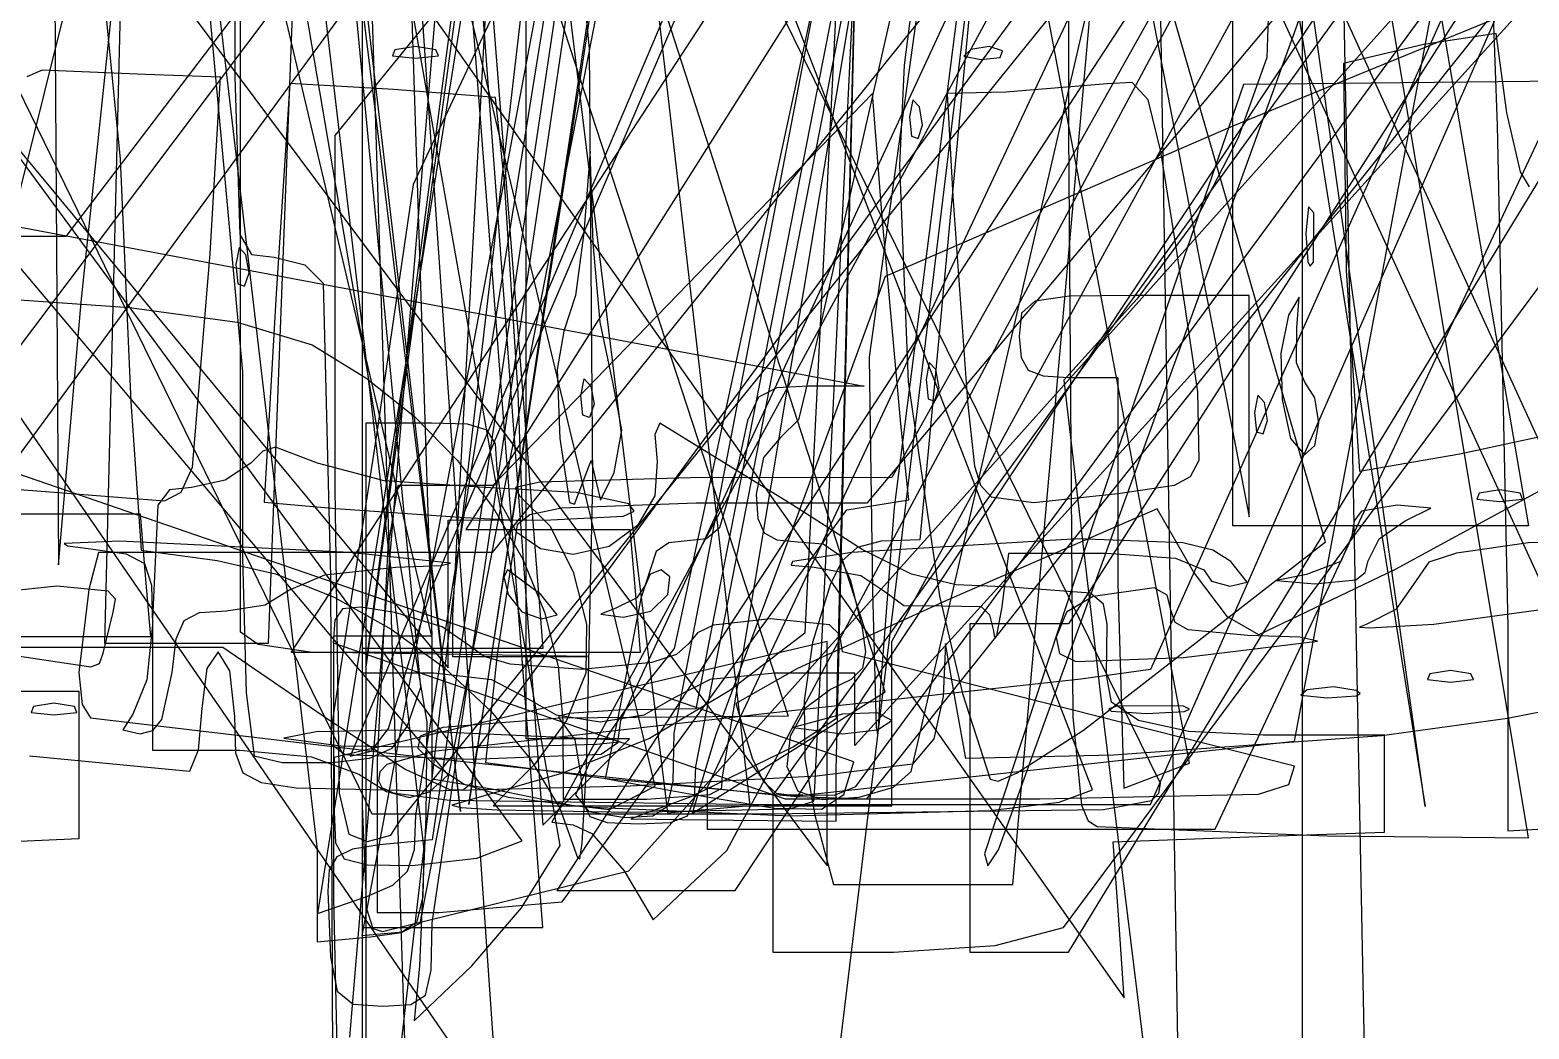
# Model space of a CAD drawing. Extents: x -109 to 333, y -74 to 385.
# Drawn here: x 125.63 to 159.97, y -3.38 to 19.52 of the extents above; entities that cross this region are included whole.
import ezdxf

# ---------------------------------------------------------------- set-up
doc = ezdxf.new("R2010")
doc.units = 0

msp = doc.modelspace()

# ---------------------------------------------------------------- linework, layer by layer
at = {"layer": 'Image'}
for p, q in [((138.448296, 19.091992), (106.07472, 344.59948)), ((95.32442, 344.22715), (127.698, 16.562)), ((133.325, 4.91508), (176.228, 330.389)), ((177.73287, 330.207709), (133.325, 4.91508)), ((101.53823, 328.130923), (130.5, 11.6848)), ((135.493, 1.60851), (97.511583, 327.47171)), ((176.120297, 327.378339), (146.013, 7.8379)), ((135.682, 1.77166), (185.634913, 327.00134)), ((96.233295, 323.61468), (135.493, 1.60851)), ((184.317895, 323.61467), (135.682, 1.77166)), ((141.48718, 2.359688), (194.92574, 322.203572)), ((148.146, -0.064316), (176.603799, 321.114249)), ((134.585641, 4.456282), (104.301299, 320.902383)), ((94.94758, 318.771205), (132.211, 0.73685)), ((134.47178, 1.526257), (185.258659, 317.255151)), ((134.65692, 0.736858), (97.3935, 316.65389)), ((183.000879, 316.861611), (132.214, -0.729183)), ((181.87199, 316.865885), (134.842, 0.96133)), ((134.842, -0.943995), (181.87199, 316.865885)), ((114.515233, 310.957926), (137.375, 1.29274)), ((137.375, -20.0535), (114.515233, 310.957926)), ((123.03142, 6.32138), (198.241453, 308.470171)), ((170.207369, 306.305882), (133.236, -11.3987)), ((143.772, -7.16537), (180.744922, 296.992555)), ((114.51548, 296.333823), (137.375, 5.34648)), ((137.375, -1.05055), (114.51548, 296.333823)), ((131.097, 5.46407), (141.984444, 293.59506)), ((134.458543, 291.629841), (127.334, 5.46407)), ((86.29281, 288.243248), (134.724, 3.65315)), ((140.880999, 2.641827), (196.54739, 288.054941)), ((196.54739, 288.054941), (140.881, 3.95889)), ((183.001074, 287.490399), (144.853, 12.0257)), ((137.772062, 0.83093), (87.45938, 285.421028)), ((145.432261, 8.57419), (180.56996, 284.038883)), ((100.96859, 281.103915), (153.556, 8.3619)), ((152.192385, 2.717456), (99.6056, 280.534422)), ((106.21741, 279.964926), (140.233, 1.57846)), ((142.12414, 1.748905), (109.9997, 280.135371)), ((257.762796, 278.460233), (134.404, 15.9768)), ((126.180398, 273.755549), (134.837, 5.6287)), ((134.83135, 6.73131), (248.62181, 272.909878)), ((245.903901, 269.052852), (132.962, 2.87428)), ((134.295048, -6.036473), (125.63867, 267.922959)), ((139.16277, 3.696502), (260.89478, 266.179938)), ((148.731078, 3.266602), (243.31995, 264.773766)), ((145.215427, 4.34841), (61.91562, 262.429836)), ((262.39978, 260.418127), (141.138, 2.15802)), ((152.779, 1.20722), (273.72797, 259.363193)), ((76.885236, 251.097333), (134.835, 5.59235)), ((119.406196, 244.781241), (159.953, 8.15784)), ((159.952287, 1.008209), (119.406196, 244.781241)), ((139.94954, 2.192262), (81.999776, 244.462185)), ((132.954073, -3.56368), (152.521083, 230.481489)), ((154.780332, -69.578204), (154.78, 225.752)), ((134.56508, -0.948098), (178.49421, 225.30792)), ((175.83243, 225.025704), (133.23, -1.23032)), ((146.12422, 204.706139), (135.305, 6.09908)), ((130.45553, 5.722784), (130.45588, 203.38909)), ((148.56998, 196.614875), (153.087, -73.7698)), ((141.785, -0.203891), (253.36806, 168.01715)), ((136.90526, 0.936964), (14.58625, 167.27601)), ((52.802336, 166.900173), (133.464, 1.55284)), ((19.92263, 166.6996), (143.889, 0.360555)), ((223.64076, 166.742835), (151.298, 4.86749)), ((151.298, 1.77167), (223.64076, 166.742835)), ((151.5261, 2.253623), (70.86456, 166.272002)), ((154.590351, 3.219589), (185.25856, 166.51578)), ((245.194378, 164.818644), (137.698, -0.203891)), ((250.169662, 161.431963), (132.61, 17.1057)), ((158.46381, 161.432035), (153.959, 18.8931)), ((235.283742, 158.045282), (126.451, 14.7846)), ((229.849728, 157.104573), (135.61, 8.07462)), ((254.872529, 156.968041), (142.643, 1.98563)), ((131.614, 5.2524), (229.732945, 155.693463)), ((92.877041, 154.000525), (165.361, -4.34315)), ((167.054, -4.90759), (94.570373, 153.717885)), ((226.274033, 153.529738), (145.371, 9.26744)), ((145.371, 5.50449), (226.274033, 153.529738)), ((243.959933, 153.529738), (149.416, 5.91092)), ((149.416, -1.615), (243.959933, 153.529738)), ((229.849728, 152.589023), (124.393, 8.4321)), ((120.396, 5.60988), (229.732945, 151.177913)), ((149.30622, -1.049385), (261.535133, 150.332398)), ((43.9542, 149.014231), (150.694, -2.65879)), ((96.062187, 147.509021), (142.999, 3.79803)), ((155.30722, 7.78631), (115.23295, 146.623186)), ((135.87021, 3.044134), (240.950445, 146.304883)), ((136.48616, -5.476123), (32.25953, 146.196904)), ((149.9676, 2.104701), (94.571335, 145.815698)), ((134.115174, 1.414184), (250.734105, 145.740418)), ((19.31211, 144.874976), (135.211, 4.89894)), ((135.21163, 2.453016), (17.05434, 142.429051)), ((243.644255, 141.48836), (136.219, 7.54557)), ((156.194253, -3.85524), (153.4274, 138.683743)), ((144.799841, 1.901125), (253.3677, 138.101129)), ((253.3677, 138.101129), (144.8, 8.67446)), ((266.16178, 137.413309), (144.525, 3.12108)), ((139.350791, 0.24752), (260.98769, 136.200699)), ((144.543467, 2.183352), (242.9514, 136.12614)), ((157.587, 1.72652), (140.38617, 123.455634)), ((138.36981, 121.920871), (157.587, 1.72652)), ((141.593497, 0.713372), (188.77107, 89.043428)), ((184.7364, 88.430268), (137.584, 1.36858)), ((147.253242, 83.942935), (143.38, 5.69549)), ((143.60841, 2.156427), (147.48165, 81.875795)), ((154.025876, 58.117811), (143.396, 11.251)), ((145.369926, 54.983184), (144.095, 3.73145)), ((144.095, 2.55924), (145.369926, 54.983184)), ((145.817367, 2.524264), (156.44725, 48.54294)), ((149.416033, 32.929566), (149.416, 17.1846)), ((133.236, 24.3494), (133.236, 2.14796)), ((136.999, 13.8131), (136.999, 24.3494)), ((158.989, 24.1613), (159.236528, 17.32765)), ((130.32, 22.5888), (130.32, 18.4496)), ((153.179, 8.15784), (153.179, 22.3915)), ((126.193, 21.7512), (126.239397, 14.5075)), ((143.86598, 21.501169), (140.385, 5.34167)), ((140.385, 3.408447), (143.86598, 21.501169)), ((145.91866, 20.7661), (145.656378, 18.713182)), ((160.082451, 20.139082), (153.17801, 17.31363)), ((126.804852, 13.28454), (127.484795, 19.73802)), ((159.214186, 19.436984), (157.557016, 19.185496)), ((159.45506, 17.621194), (159.214186, 19.436984)), ((133.988131, 19.064717), (133.932274, 18.930672)), ((133.932274, 18.930672), (134.458499, 18.874923)), ((134.4585, 19.143012), (133.988131, 19.064717)), ((134.458499, 18.874923), (134.984727, 18.930672)), ((134.92887, 19.064717), (134.4585, 19.143012)), ((134.984727, 18.930672), (134.92887, 19.064717)), ((134.92887, 19.064717), (134.92887, 19.064717)), ((138.522972, 9.170902), (138.448296, 19.091992)), ((147.182035, 19.072393), (147.018753, 18.920459)), ((147.018753, 18.920459), (147.409382, 18.845063)), ((147.597628, 19.145221), (147.182035, 19.072393)), ((147.409382, 18.845063), (147.851971, 18.89085)), ((147.90327, 19.042703), (147.597628, 19.145221)), ((147.851971, 18.89085), (147.90327, 19.042703)), ((147.90327, 19.042703), (147.90327, 19.042703)), ((153.959, 18.8931), (153.304544, 17.05044)), ((157.557016, 19.185496), (155.715116, 18.749265)), ((125.909021, 18.596211), (125.555621, 18.449162)), ((128.274531, 18.502147), (125.909021, 18.596211)), ((145.656378, 18.713182), (145.545415, 16.421302)), ((155.715116, 18.749265), (155.777599, 14.01903)), ((129.993031, 18.439437), (128.274531, 18.502147)), ((129.75842, 14.394237), (129.993031, 18.439437)), ((130.32, 18.4496), (130.434539, 14.836849)), ((131.586161, 18.292534), (131.2674, 13.476694)), ((133.966231, 18.154781), (131.586161, 18.292534)), ((150.303648, 18.287991), (147.980878, 18.094076)), ((150.879463, 18.316122), (150.303648, 18.287991)), ((153.428548, 18.270122), (150.459828, 9.637032)), ((151.239527, 17.917322), (150.879463, 18.316122)), ((162.757988, 18.37092), (153.428548, 18.270122)), ((136.296461, 17.97557), (133.966231, 18.154781)), ((144.930297, 18.062894), (136.234, 9.07809)), ((136.498845, 16.04368), (136.296461, 17.97557)), ((145.159258, 15.146614), (144.930297, 18.062894)), ((145.852385, 17.920459), (145.776989, 17.529826)), ((146.00433, 17.757184), (145.852385, 17.920459)), ((147.980878, 18.094076), (146.639828, 18.063145)), ((146.639828, 18.063145), (146.767183, 15.711275)), ((151.532006, 16.731864), (151.239527, 17.917322)), ((145.776989, 17.529826), (145.82279, 17.087248)), ((146.077128, 17.34159), (146.004316, 17.757184)), ((146.004316, 17.757184), (146.00433, 17.757184)), ((159.768292, 16.268143), (159.45506, 17.621194)), ((153.17801, 17.31363), (145.21663, 13.87217)), ((145.974626, 17.035937), (146.077128, 17.34159)), ((149.416, 17.1846), (149.515036, 3.7817)), ((159.236528, 17.32765), (159.484059, 5.83095)), ((132.61, 17.1057), (132.61, 9.01536)), ((145.82279, 17.087248), (145.974626, 17.035937)), ((153.304544, 17.05044), (152.351888, 15.203568)), ((127.698, 16.562), (127.939557, 11.00126)), ((138.46183, 16.745855), (138.317442, 14.873935)), ((138.529653, 14.638305), (138.46183, 16.745855)), ((151.905068, 14.400021), (151.532006, 16.731864)), ((145.545415, 16.421302), (145.7464, 11.456174)), ((159.978503, 15.922188), (159.768292, 16.268143)), ((120.911632, 15.852453), (144.735, 11.3552)), ((134.404, 15.9768), (133.5647, 10.23829)), ((136.81, 11.1955), (136.498845, 16.04368)), ((146.767183, 15.711275), (147.103366, 11.007595)), ((154.912992, 15.466147), (154.852188, 14.864411)), ((155.0396, 15.327622), (154.912992, 15.466147)), ((145.573952, 10.493164), (145.159258, 15.146614)), ((152.351888, 15.203568), (150.980484, 13.35077)), ((155.025659, 14.198734), (155.039629, 15.327624)), ((155.039629, 15.327624), (155.0396, 15.327622)), ((126.451, 14.7846), (122.7, 14.7846)), ((130.434539, 14.836849), (130.702116, 14.378429)), ((138.317442, 14.873935), (138.124008, 13.43855)), ((154.852188, 14.864411), (154.89739, 14.203204)), ((126.239397, 14.5075), (126.285795, 7.2638)), ((130.424654, 14.533799), (130.349256, 14.143165)), ((130.5766, 14.370523), (130.424654, 14.533799)), ((138.691934, 12.82176), (138.529653, 14.638305)), ((129.349788, 9.502397), (129.75842, 14.394237)), ((130.349256, 14.143165), (130.395058, 13.700588)), ((130.649398, 13.95493), (130.576586, 14.370523)), ((130.576586, 14.370523), (130.5766, 14.370523)), ((130.702116, 14.378429), (131.22048, 14.31034)), ((131.22048, 14.31034), (131.923542, 14.135495)), ((131.923542, 14.135495), (132.34937, 13.71512)), ((152.376353, 11.225376), (151.905068, 14.400021)), ((154.89739, 14.203204), (154.953988, 14.107956)), ((154.953988, 14.107956), (155.025659, 14.198734)), ((130.546896, 13.649276), (130.649398, 13.95493)), ((136.999, 3.27685), (136.999, 13.8131)), ((145.21663, 13.87217), (143.62504, 9.50549)), ((155.777599, 14.01903), (156.083924, 9.408365)), ((130.395058, 13.700588), (130.546896, 13.649276)), ((131.2674, 13.476694), (130.998482, 8.702344)), ((132.34937, 13.71512), (132.510683, 7.003168)), ((138.124008, 13.43855), (137.86171, 12.616155)), ((149.430929, 13.418323), (148.645411, 13.309132)), ((150.922, 13.4368), (149.430929, 13.418323)), ((153.556, 13.4368), (150.922, 13.4368)), ((153.556, 8.3619), (153.556, 13.4368)), ((154.7038, 13.397504), (154.459261, 12.983181)), ((154.648609, 12.691984), (154.7038, 13.397504)), ((124.937591, 13.36632), (127.908231, 13.15769)), ((126.285795, 7.2638), (126.804852, 13.28454)), ((127.908231, 13.15769), (130.378686, 12.824508)), ((148.645411, 13.309132), (148.339671, 13.02859)), ((150.980484, 13.35077), (149.310874, 11.49377)), ((130.378686, 12.824508), (132.096771, 12.303985)), ((138.986847, 11.413835), (138.691934, 12.82176)), ((148.339671, 13.02859), (148.28793, 12.496058)), ((154.459261, 12.983181), (154.282444, 12.113832)), ((137.86171, 12.616155), (137.704701, 11.735699)), ((148.28793, 12.496058), (148.330264, 12.01393)), ((154.641402, 11.895648), (154.648609, 12.691984)), ((132.096771, 12.303985), (133.324309, 11.550438)), ((144.853, 12.0257), (144.929595, 6.66348)), ((154.282444, 12.113832), (154.310424, 11.055409)), ((130.5, 11.6848), (130.5, 7.42014)), ((137.704701, 11.735699), (137.764414, 10.160685)), ((146.229393, 11.89972), (146.153996, 11.5091)), ((146.38134, 11.73643), (146.229393, 11.89972)), ((146.454137, 11.320841), (146.381323, 11.73643)), ((146.381323, 11.73643), (146.38134, 11.73643)), ((148.330264, 12.01393), (148.494894, 11.727788)), ((148.494894, 11.727788), (148.838265, 11.590597)), ((154.828712, 11.446824), (154.641402, 11.895648)), ((133.324309, 11.550438), (134.434406, 10.661558)), ((138.250888, 11.13277), (138.326288, 11.523404)), ((138.326288, 11.523404), (138.478232, 11.360128)), ((138.478232, 11.360128), (138.551034, 10.944535)), ((139.185249, 10.348021), (138.986847, 11.413835)), ((143.459, 11.3552), (142.73568, 11.317167)), ((144.735, 11.3552), (143.459, 11.3552)), ((145.7464, 11.456174), (146.459528, 6.541759)), ((146.153996, 11.5091), (146.199797, 11.066502)), ((148.838265, 11.590597), (149.41682, 11.555319)), ((149.310874, 11.49377), (150.228683, 3.62233)), ((149.41682, 11.555319), (150.545, 11.5554)), ((150.545, 11.5554), (150.545, 6.85166)), ((155.05883, 11.090039), (154.828712, 11.446824)), ((127.939557, 11.00126), (128.181116, 7.59818)), ((136.918772, 8.27918), (136.81, 11.1955)), ((138.250905, 11.132769), (138.250888, 11.13277)), ((138.296707, 10.690182), (138.250905, 11.132769)), ((142.31479, 11.10483), (142.06364, 10.570827)), ((142.73568, 11.317167), (142.31479, 11.10483)), ((143.396, 11.251), (143.230194, 10.588381)), ((146.199797, 11.066502), (146.351633, 11.015212)), ((146.351633, 11.015212), (146.454137, 11.320841)), ((147.103366, 11.007595), (147.265136, 9.520175)), ((152.408272, 9.660957), (152.376353, 11.225376)), ((153.754498, 11.147358), (153.679102, 10.756738)), ((153.906443, 10.984068), (153.754498, 11.147358)), ((154.310424, 11.055409), (154.503247, 10.161244)), ((155.154543, 10.515068), (155.05883, 11.090039)), ((144.500144, 2.74742), (120.676448, 10.960583)), ((134.434406, 10.661558), (135.412918, 9.658603)), ((138.448542, 10.638881), (138.296707, 10.690182)), ((138.551034, 10.944535), (138.448542, 10.638881)), ((153.679102, 10.756738), (153.724903, 10.314146)), ((153.979241, 10.568474), (153.906429, 10.984068)), ((153.906429, 10.984068), (153.906443, 10.984068)), ((163.455979, 10.73488), (156.900274, 7.151955)), ((134.82799, 10.511558), (133.323, 10.5116)), ((133.323, 10.5116), (133.323, 2.04491)), ((135.652815, 10.484511), (134.82799, 10.511558)), ((136.104705, 10.351631), (135.652815, 10.484511)), ((136.294532, 10.035307), (136.104705, 10.351631)), ((139.010695, 9.382115), (139.185249, 10.348021)), ((140.054238, 10.5106), (139.941265, 10.252289)), ((143.106498, 8.63008), (140.054238, 10.5106)), ((142.06364, 10.570827), (141.84954, 9.5678)), ((143.230194, 10.588381), (142.831556, 10.18626)), ((145.759688, 8.756004), (145.573952, 10.493164)), ((153.724903, 10.314146), (153.876739, 10.262821)), ((153.876739, 10.262821), (153.979241, 10.568474)), ((155.056552, 9.999213), (155.154543, 10.515062)), ((155.154543, 10.515062), (155.154543, 10.515068)), ((158.377938, 9.805674), (161.289537, 10.430778)), ((131.251294, 9.95911), (130.964889, 9.867513)), ((132.2198, 9.592723), (131.251294, 9.95911)), ((133.5647, 10.23829), (132.55025, 3.65311)), ((136.33317, 9.457928), (136.294532, 10.035307)), ((137.764414, 10.160685), (137.989981, 8.689426)), ((139.941265, 10.252289), (139.99268, 9.630208)), ((142.831556, 10.18626), (142.42868, 9.720064)), ((154.503247, 10.161244), (154.820957, 9.784671)), ((154.820957, 9.784671), (155.056552, 9.999213)), ((130.964889, 9.867513), (130.68723, 9.592723)), ((135.412918, 9.658603), (136.245702, 8.56283)), ((138.250465, 9.031795), (138.483088, 9.655971)), ((138.483088, 9.655971), (138.583828, 9.219952)), ((139.99268, 9.630208), (139.943174, 8.84694)), ((142.42868, 9.720064), (142.267112, 8.88104)), ((150.459828, 9.637032), (147.491138, 0.637282)), ((152.211881, 9.290143), (152.408272, 9.660957)), ((156.083924, 9.408365), (158.377944, 9.805677)), ((158.377944, 9.805677), (158.377938, 9.805674)), ((129.090814, 8.925352), (129.349784, 9.502404)), ((129.349784, 9.502404), (129.349788, 9.502397)), ((130.68723, 9.592723), (130.099388, 9.201085)), ((133.746905, 9.18718), (132.2198, 9.592723)), ((136.446278, 8.616184), (136.33317, 9.457928)), ((138.696069, 8.746307), (139.010695, 9.382115)), ((143.62504, 9.50549), (141.33142, 3.3514)), ((141.84954, 9.5678), (141.424806, 8.114282)), ((147.265136, 9.520175), (147.405865, 9.086889)), ((151.848544, 9.090958), (152.211881, 9.290143)), ((124.667798, 9.042308), (126.085661, 8.933811)), ((126.085661, 8.933811), (128.712561, 8.726886)), ((128.826587, 8.978285), (128.559709, 8.627578)), ((129.33234, 9.038191), (128.826587, 8.978285)), ((130.099388, 9.201085), (129.33234, 9.038191)), ((132.61, 9.01536), (132.712856, 2.030367)), ((136.03898, 9.03243), (133.746905, 9.18718)), ((134.057, 9.07809), (133.82376, 7.66698)), ((136.234, 9.07809), (134.057, 9.07809)), ((138.144739, 8.921209), (136.03898, 9.03243)), ((137.309053, 9.159059), (136.750361, 9.032721)), ((136.750361, 9.032721), (136.84552, 8.841288)), ((140.76138, 9.25601), (137.309053, 9.159059)), ((138.106521, 8.655594), (138.250465, 9.031795)), ((138.377235, 2.619497), (138.522972, 9.170902)), ((138.583828, 9.219952), (138.58382, 9.21995)), ((138.58382, 9.21995), (138.696069, 8.746307)), ((145.371, 9.26744), (140.76138, 9.25601)), ((147.405865, 9.086889), (147.647722, 8.823048)), ((150.544888, 8.899571), (151.848544, 9.090958)), ((159.293767, 8.983208), (158.823396, 8.904933)), ((159.764138, 8.904933), (159.293767, 8.983208)), ((128.559709, 8.627578), (128.437677, 6.027821)), ((128.712561, 8.726886), (129.090814, 8.925352)), ((130.998482, 8.702344), (132.634282, 8.556492)), ((136.779933, 8.003111), (136.446278, 8.616184)), ((136.84552, 8.841288), (137.53867, 8.154364)), ((140.889, 8.67446), (137.803331, 8.56378)), ((137.989981, 8.689426), (138.106521, 8.655594)), ((139.35026, 8.661895), (138.144739, 8.921209)), ((139.471844, 8.496127), (139.35026, 8.661895)), ((139.943174, 8.84694), (139.547716, 8.165157)), ((144.8, 8.67446), (140.889, 8.67446)), ((142.267112, 8.88104), (142.303491, 8.325373)), ((144.691681, 7.615193), (143.106498, 8.63008)), ((144.342288, 8.52176), (145.759688, 8.756004)), ((147.647722, 8.823048), (148.61851, 8.691187)), ((148.61851, 8.691187), (150.544886, 8.899565)), ((150.544886, 8.899565), (150.544888, 8.899571)), ((156.94196, 8.631647), (156.131932, 8.492307)), ((157.714234, 8.563646), (156.94196, 8.631647)), ((158.823396, 8.904933), (158.767541, 8.770874)), ((158.767541, 8.770874), (159.293767, 8.71511)), ((159.293767, 8.71511), (159.819993, 8.770874)), ((159.819993, 8.770874), (159.764138, 8.904933)), ((159.764138, 8.904933), (159.764138, 8.904933)), ((124.393, 8.4321), (128.156, 8.4321)), ((128.156, 8.4321), (128.272783, 7.02099)), ((132.634282, 8.556492), (135.594422, 8.344938)), ((135.211, 8.2856), (137.56285, 8.291357)), ((135.211, 6.59227), (135.211, 8.2856)), ((135.594422, 8.344938), (136.918772, 8.27918)), ((136.245702, 8.56283), (136.918615, 7.395495)), ((137.079678, 8.409636), (136.78671, 8.175587)), ((137.803331, 8.56378), (137.079678, 8.409636)), ((137.56285, 8.291357), (139.227214, 8.381756)), ((137.821858, -0.462966), (144.342288, 8.52176)), ((139.227214, 8.381756), (139.471844, 8.496127)), ((142.303491, 8.325373), (142.443502, 7.994004)), ((145.118063, 4.49978), (145.432261, 8.57419)), ((151.4465, 8.54798), (146.62169, 6.44632)), ((152.277079, 7.10484), (151.4465, 8.54798)), ((155.959106, 8.27188), (155.90715, 7.927898)), ((156.131932, 8.492307), (155.959106, 8.27188)), ((156.532148, 7.857752), (157.130106, 8.267468)), ((157.130106, 8.267468), (157.714234, 8.563646)), ((135.61, 8.07462), (139.373, 8.07462)), ((136.78671, 8.175587), (136.330639, 5.205387)), ((137.325635, 7.628261), (136.779933, 8.003111)), ((137.53867, 8.154364), (138.075978, 7.103607)), ((139.547716, 8.165157), (138.89529, 7.683644)), ((139.373, 8.07462), (139.489783, 6.66351)), ((141.424806, 8.114282), (141.123153, 7.86205)), ((142.443502, 7.994004), (142.733456, 7.834001)), ((156.566, 8.15784), (153.179, 8.15784)), ((155.90715, 7.927898), (155.659013, 7.337194)), ((159.953, 8.15784), (156.566, 8.15784)), ((127.68586, 7.8023), (126.41274, 7.74848)), ((126.41274, 7.74848), (126.489303, 7.698271)), ((126.489303, 7.698271), (127.027343, 7.62879)), ((127.027343, 7.62879), (127.832345, 7.515593)), ((132.954, 7.547538), (127.68586, 7.8023)), ((128.181116, 7.59818), (129.915106, 7.364802)), ((133.82376, 7.66698), (133.586377, 2.77514)), ((138.07488, 7.501188), (137.325635, 7.628261)), ((138.89529, 7.683644), (138.07488, 7.501188)), ((139.97241, 7.565448), (139.62071, 6.4927)), ((140.263133, 7.765882), (139.97241, 7.565448)), ((140.68485, 7.80975), (140.263133, 7.765882)), ((141.123153, 7.86205), (140.68485, 7.80975)), ((142.733456, 7.834001), (143.219662, 7.79243)), ((143.219662, 7.79243), (143.800325, 7.742862)), ((143.800325, 7.742862), (144.165476, 7.495119)), ((144.575791, 7.661684), (144.2262, 7.348616)), ((149.6315, 7.862078), (144.453089, 7.54847)), ((145.130456, 7.804157), (144.575791, 7.661684)), ((145.824053, 7.049093), (144.691681, 7.615193)), ((146.013, 7.8379), (145.130456, 7.804157)), ((152.039088, 7.766634), (149.6315, 7.862078)), ((149.762822, 3.475869), (155.30722, 7.78631)), ((152.719871, 7.599026), (152.039088, 7.766634)), ((153.13912, 7.338472), (152.719871, 7.599026)), ((156.28344, 7.350585), (156.532148, 7.857752)), ((159.952746, 7.76381), (158.303306, 7.531767)), ((160.630036, 7.790413), (159.952746, 7.76381)), ((127.202, 7.54557), (126.975094, 6.698904)), ((136.219, 7.54557), (127.202, 7.54557)), ((127.832345, 7.515593), (128.252468, 7.290375)), ((128.252468, 7.290375), (128.412806, 6.798621)), ((129.915106, 7.364802), (131.257156, 7.058564)), ((130.5, 7.42014), (130.578892, 4.329309)), ((135.264705, 7.303797), (132.954, 7.547538)), ((134.00751, 7.208561), (135.048967, 7.248278)), ((135.048967, 7.248278), (135.264705, 7.303797)), ((136.918615, 7.395495), (137.417514, 6.177857)), ((143.094656, 7.338335), (143.064039, 7.257007)), ((143.064039, 7.257007), (143.59569, 7.20563)), ((144.453089, 7.54847), (143.094656, 7.338335)), ((144.2262, 7.348616), (143.95888, 6.80309)), ((144.165476, 7.495119), (144.425376, 6.900639)), ((147.901281, 6.303649), (148.053, 7.52663)), ((148.053, 7.52663), (150.287, 7.52663)), ((150.287, 7.52663), (151.868372, 7.416705)), ((150.287, 7.52663), (150.287, 7.52663)), ((151.868372, 7.416705), (152.52093, 7.150315)), ((153.510945, 6.86811), (153.13912, 7.338472)), ((155.659013, 7.337194), (154.87234, 7.043584)), ((156.215011, 7.090192), (156.283449, 7.350586)), ((156.283449, 7.350586), (156.28344, 7.350585)), ((157.672328, 7.326267), (157.31206, 6.805892)), ((158.303306, 7.531767), (157.672328, 7.326267)), ((128.272783, 7.02099), (128.389566, 5.60988)), ((131.257156, 7.058564), (132.601221, 6.521717)), ((131.56159, 6.679959), (132.383006, 7.033996)), ((132.383006, 7.033996), (134.00751, 7.208561)), ((132.510683, 7.003168), (132.577778, -8.29818)), ((136.566539, 7.150321), (136.486646, 6.984516)), ((136.486646, 6.984516), (136.579945, 6.585877)), ((137.3342, 6.585877), (136.566539, 7.150321)), ((138.075978, 7.103607), (138.376382, 5.90653)), ((139.833434, 7.047889), (139.726366, 6.801607)), ((140.090853, 7.150321), (139.833434, 7.047889)), ((140.284644, 6.984516), (140.090853, 7.150321)), ((140.23874, 6.585877), (140.284644, 6.984516)), ((143.59569, 7.20563), (144.658299, 7.021159)), ((144.425376, 6.900639), (144.690282, 5.81086)), ((144.658299, 7.021159), (145.20939, 6.653152)), ((146.844128, 6.803357), (145.824053, 7.049093)), ((153.062626, 6.073655), (152.277079, 7.10484)), ((152.52093, 7.150315), (152.69463, 6.884564)), ((152.69463, 6.884564), (153.112253, 6.774028)), ((153.112253, 6.774028), (153.510945, 6.86811)), ((156.900274, 7.151955), (153.780529, 5.66171)), ((154.87234, 7.043584), (154.178382, 6.901948)), ((154.178382, 6.901948), (155.060489, 6.830394)), ((155.060489, 6.830394), (155.999035, 6.921231)), ((155.999035, 6.921231), (156.215011, 7.090192)), ((126.243208, 6.774023), (125.090515, 6.649577)), ((127.422931, 6.657296), (126.243208, 6.774023)), ((126.975094, 6.698904), (126.751913, 4.793904)), ((127.587394, 6.475295), (127.422931, 6.657296)), ((128.412806, 6.798621), (128.438453, 5.88582)), ((131.017452, 6.347752), (131.56159, 6.679959)), ((133.838923, 3.509118), (134.83135, 6.73131)), ((135.211, 4.89894), (135.211, 6.59227)), ((136.579945, 6.585877), (136.894795, 6.187239)), ((137.334203, 6.585877), (137.3342, 6.585877)), ((137.70372, 6.120077), (137.334203, 6.585877)), ((139.489783, 6.66351), (139.606566, 5.2524)), ((139.726366, 6.801607), (139.532927, 6.504819)), ((139.848884, 6.200073), (140.238736, 6.585877)), ((140.238736, 6.585877), (140.23874, 6.585877)), ((143.95888, 6.80309), (143.554422, 5.483371)), ((144.929595, 6.66348), (145.015437, 3.543708)), ((145.20939, 6.653152), (145.643483, 6.330054)), ((146.459528, 6.541759), (146.988743, 4.31327)), ((148.092418, 6.74956), (146.844128, 6.803357)), ((149.92356, 6.615889), (148.092418, 6.74956)), ((149.98141, 6.536844), (149.372296, 6.176114)), ((150.216801, 6.361032), (149.92356, 6.615889)), ((151.378659, 6.735309), (149.98141, 6.536844)), ((150.545, 6.85166), (150.687195, 2.14796)), ((151.678366, 6.566863), (151.378659, 6.735309)), ((151.76882, 6.209579), (151.678366, 6.566863)), ((157.31206, 6.805892), (156.917446, 6.240376)), ((127.538038, 6.178789), (127.587394, 6.475295)), ((129.516429, 6.170652), (130.13178, 6.20958)), ((130.13178, 6.20958), (131.017452, 6.347752)), ((132.601221, 6.521717), (133.901945, 5.791691)), ((132.785138, 6.253174), (132.611473, 5.997985)), ((133.207926, 6.29368), (132.785138, 6.253174)), ((133.98894, 6.173594), (133.207926, 6.29368)), ((136.894795, 6.187239), (137.347609, 6.021433)), ((139.067849, 6.280823), (138.708474, 6.134974)), ((139.532927, 6.504819), (139.067849, 6.280823)), ((139.62071, 6.4927), (139.096203, 3.75676)), ((139.215736, 6.065093), (139.848884, 6.200073)), ((146.62169, 6.44632), (143.214075, 4.88632)), ((145.643483, 6.330054), (146.51462, 6.319566)), ((146.51462, 6.319566), (147.414467, 6.307099)), ((147.414467, 6.307099), (147.60955, 6.117962)), ((147.776402, 5.645927), (147.901281, 6.303649)), ((150.300678, 5.90194), (150.216801, 6.361032)), ((151.858974, 5.943743), (151.76882, 6.209579)), ((156.917446, 6.240376), (156.23336, 5.892791)), ((157.78905, 5.903798), (160.51719, 6.274694)), ((127.30963, 5.238058), (127.538038, 6.178789)), ((128.438453, 5.88582), (128.305809, 4.626459)), ((128.437677, 6.027821), (128.438, 3.01746)), ((128.980572, 5.56363), (129.161687, 5.98818)), ((129.161687, 5.98818), (129.516429, 6.170652)), ((132.611473, 5.997985), (132.57783, 5.474022)), ((135.073932, 5.840992), (133.98894, 6.173594)), ((135.70097, 5.403975), (135.073932, 5.840992)), ((135.305, 6.09908), (135.305, 5.15834)), ((137.347609, 6.021433), (137.70372, 6.120077)), ((137.417514, 6.177857), (137.728253, 4.931171)), ((138.376382, 5.90653), (138.35882, 4.780648)), ((138.708474, 6.134974), (139.215736, 6.065093)), ((141.289388, 5.882899), (140.916613, 5.706834)), ((142.58993, 6.02142), (141.289388, 5.882899)), ((143.942291, 5.884529), (142.58993, 6.02142)), ((144.181893, 5.655756), (143.942291, 5.884529)), ((148.288, 5.91092), (147.159, 5.91092)), ((147.159, 5.91092), (147.159, 2.14796)), ((147.60955, 6.117962), (147.68929, 5.781933)), ((149.416, 5.91092), (148.288, 5.91092)), ((149.372296, 6.176114), (149.134744, 5.606048)), ((150.28747, 4.73344), (150.300678, 5.90194)), ((152.155569, 5.769453), (151.858974, 5.943743)), ((153.780529, 5.66171), (153.062626, 6.073655)), ((156.23336, 5.892791), (156.080698, 5.834122)), ((156.323123, 5.816633), (157.78905, 5.903798)), ((121.288898, 5.774251), (127.027408, 4.927585)), ((128.389566, 5.60988), (124.393, 5.60988)), ((128.8861, 4.79847), (128.980572, 5.56363)), ((130.856735, 5.433622), (130.45553, 5.722784)), ((133.708, 5.6287), (132.579, 5.6287)), ((132.579, 5.6287), (132.579, -0.369829)), ((134.837, 5.6287), (133.708, 5.6287)), ((133.901945, 5.791691), (135.113974, 4.905916)), ((134.835, 5.59235), (134.835, 2.35728)), ((143.889, 5.50669), (138.24456, 4.17708)), ((140.916613, 5.706834), (140.72026, 5.456976)), ((143.38, 5.69549), (141.66236, 4.38437)), ((143.889, 2.93362), (143.889, 5.50669)), ((144.243, 5.268847), (144.181893, 5.655756)), ((144.690282, 5.81086), (144.769689, 5.267226)), ((145.371, 1.74153), (145.371, 5.50449)), ((147.68929, 5.781933), (147.724646, 5.606153)), ((147.724646, 5.606153), (147.776402, 5.645927)), ((149.134744, 5.606048), (149.213223, 5.22928)), ((152.051034, 5.138011), (155.124124, 5.509528)), ((153.52487, 5.645135), (152.155569, 5.769453)), ((154.71902, 5.605292), (153.52487, 5.645135)), ((155.12413, 5.509527), (154.71902, 5.605292)), ((155.124124, 5.509528), (155.12413, 5.509527)), ((156.080698, 5.834122), (156.323123, 5.816633)), ((159.484059, 5.83095), (159.484, 1.16789)), ((122.7, 5.37717), (126.374, 5.37717)), ((126.374, 5.37717), (130.048, 5.37717)), ((127.226727, 5.004366), (127.30963, 5.238057)), ((127.30963, 5.238057), (127.30963, 5.238058)), ((127.334, 5.46407), (131.097, 5.46407)), ((129.943592, 5.26886), (129.677834, 4.888503)), ((130.209353, 4.833382), (129.943592, 5.26886)), ((130.048, 5.37717), (132.48874, 3.70575)), ((132.050191, 5.261924), (130.856735, 5.433622)), ((135.61, 5.2524), (131.614, 5.2524)), ((138.398, 5.15834), (132.050191, 5.261924)), ((132.57783, 5.474022), (142.925, 1.89873)), ((135.305, 5.34648), (133.236, 5.34648)), ((133.236, 5.34648), (133.236, 2.14796)), ((137.375, 5.34648), (135.305, 5.34648)), ((135.305, 5.15834), (138.398, 5.15834)), ((139.606566, 5.2524), (135.61, 5.2524)), ((136.031514, 5.159629), (135.70097, 5.403975)), ((136.630641, 4.988934), (136.031514, 5.159629)), ((136.330639, 5.205387), (136.065971, 2.734047)), ((140.385, 5.34167), (139.25611, 3.92116)), ((140.439152, 5.206187), (139.875337, 5.023213)), ((140.72026, 5.456976), (140.439152, 5.206187)), ((143.554422, 5.483371), (143.359497, 4.143384)), ((154.59059, 2.651331), (144.243, 5.268847)), ((144.769689, 5.267226), (144.698843, 4.896856)), ((146.59905, 5.45702), (146.549514, 4.2473)), ((146.832549, 4.14), (146.59905, 5.45702)), ((149.213223, 5.22928), (149.587046, 5.047894)), ((127.027408, 4.927585), (127.226727, 5.004366)), ((129.677834, 4.888503), (129.567297, 3.97403)), ((130.31989, 3.7864), (130.209353, 4.833382)), ((135.113974, 4.905916), (136.191952, 3.901822)), ((138.267113, 4.864607), (136.630641, 4.988934)), ((137.728253, 4.931171), (137.836691, 3.676695)), ((139.875337, 5.023213), (138.267113, 4.864607)), ((143.214075, 4.88632), (141.79657, 4.08694)), ((144.698843, 4.896856), (144.443425, 4.633039)), ((149.587046, 5.047894), (152.051034, 5.138011)), ((151.298, 4.86749), (149.69873, 4.644171)), ((158.165929, 4.843751), (157.695558, 4.765476)), ((158.6363, 4.765476), (158.165929, 4.843751)), ((126.751913, 4.793904), (126.826195, 4.061471)), ((128.305809, 4.626459), (127.986898, 3.83892)), ((128.653392, 3.714407), (128.886105, 4.798475)), ((128.886105, 4.798475), (128.8861, 4.79847)), ((134.88277, 4.78203), (133.236, 4.78203)), ((133.236, 4.78203), (133.236, 1.7314)), ((136.210376, 4.628968), (134.88277, 4.78203)), ((136.99848, 4.217586), (136.210376, 4.628968)), ((138.35882, 4.780648), (137.918911, 3.692708)), ((141.209631, 4.635015), (140.38514, 4.217586)), ((142.689, 4.78203), (141.209631, 4.635015)), ((149.69873, 4.644171), (142.45505, 3.847901)), ((144.525, 4.78203), (142.689, 4.78203)), ((144.443425, 4.633039), (143.969117, 4.40906)), ((144.525, 3.12108), (144.525, 4.78203)), ((145.065497, 3.50257), (145.118063, 4.49978)), ((150.402647, 4.118246), (150.28747, 4.73344)), ((155.486715, 4.466808), (154.88051, 4.399237)), ((156.0094, 4.385408), (155.486715, 4.466808)), ((157.695558, 4.765476), (157.639703, 4.631417)), ((157.639703, 4.631417), (158.165929, 4.575653)), ((158.165929, 4.575653), (158.692155, 4.631417)), ((158.692155, 4.631417), (158.6363, 4.765476)), ((158.6363, 4.765476), (158.6363, 4.765476)), ((124.118, 4.36654), (126.752, 4.36654)), ((126.752, 4.36654), (126.752, 2.67321)), ((130.578892, 4.329309), (130.768571, 2.88688)), ((138.24456, 4.17708), (132.60012, 2.84746)), ((134.266705, 3.561183), (134.585641, 4.456282)), ((137.689125, 3.818947), (136.99848, 4.217586)), ((140.38514, 4.217586), (139.694494, 3.818947)), ((141.66236, 4.38437), (139.820827, 3.283544)), ((140.799437, 1.56399), (145.215427, 4.34841)), ((143.359497, 4.143384), (143.376197, 2.814412)), ((143.969117, 4.40906), (143.399326, 3.985727)), ((146.549514, 4.2473), (146.334126, 3.274514)), ((147.066043, 2.82295), (146.832549, 4.14)), ((146.988743, 4.31327), (147.62271, 2.3491)), ((154.88051, 4.399237), (154.741983, 4.272622)), ((154.741983, 4.272622), (155.343718, 4.211813)), ((155.343718, 4.211813), (156.004927, 4.257046)), ((156.004927, 4.257046), (156.100176, 4.313636)), ((156.009398, 4.385295), (156.0094, 4.385408)), ((156.100176, 4.313636), (156.009398, 4.385295)), ((161.645903, 4.173358), (159.470742, 3.737342)), ((125.710358, 4.012875), (125.654503, 3.87883)), ((125.654503, 3.87883), (126.180729, 3.823081)), ((126.180729, 4.091171), (125.710358, 4.012875)), ((126.6511, 4.012875), (126.180729, 4.091171)), ((126.180729, 3.823081), (126.706955, 3.87883)), ((126.706955, 3.87883), (126.6511, 4.012875)), ((126.6511, 4.012875), (126.6511, 4.012875)), ((126.826195, 4.061471), (127.020137, 3.753774)), ((127.986898, 3.83892), (127.757955, 3.481444)), ((129.567297, 3.97403), (129.484394, 3.014327)), ((130.348361, 2.94642), (130.31989, 3.7864)), ((142.45505, 3.847901), (134.869203, 2.987303)), ((136.191952, 3.901822), (137.090525, 2.816838)), ((138.69181, 3.653142), (137.689125, 3.818947)), ((137.969399, 3.852426), (137.734948, 3.785695)), ((137.734948, 3.785695), (137.77655, 3.709657)), ((142.999, 3.79803), (137.764226, 3.748856)), ((139.0936, 3.929161), (137.969399, 3.852426)), ((139.25611, 3.92116), (138.458832, 2.767322)), ((139.694494, 3.818947), (138.69181, 3.653142)), ((140.881, 3.95889), (139.0936, 3.929161)), ((141.79657, 4.08694), (142.175651, 2.83142)), ((143.399326, 3.985727), (143.045216, 3.336128)), ((144.24291, 3.843909), (143.11402, 3.532787)), ((145.040189, 3.869556), (144.24291, 3.843909)), ((145.3718, 3.69848), (145.040189, 3.869556)), ((149.515036, 3.7817), (149.712624, 1.758094)), ((150.55032, 4.029808), (150.33864, 3.965669)), ((150.33864, 3.965669), (150.391411, 3.911998)), ((150.391411, 3.911998), (151.204449, 3.858556)), ((151.021656, 3.691337), (150.402647, 4.118246)), ((152.0555, 4.022188), (150.55032, 4.029808)), ((151.204449, 3.858556), (152.075337, 3.903472)), ((152.055504, 4.022217), (152.0555, 4.022188)), ((152.190724, 3.956307), (152.055504, 4.022217)), ((152.075337, 3.903472), (152.190724, 3.956307)), ((127.020137, 3.753774), (134.640127, 2.856006)), ((127.757955, 3.481444), (128.152328, 3.387365)), ((128.152328, 3.387365), (128.441423, 3.465909)), ((128.441423, 3.465909), (128.653392, 3.714407)), ((132.188949, 3.436008), (131.4479, 3.2933)), ((134.051879, 3.475397), (132.188949, 3.436008)), ((132.48874, 3.70575), (134.235735, 2.569154)), ((132.55025, 3.65311), (132.51392, 3.171342)), ((133.445892, 2.991812), (133.838923, 3.509118)), ((133.926105, 3.063558), (134.266705, 3.561183)), ((138.9747, 3.2552), (134.051879, 3.475397)), ((135.089576, 3.536494), (134.568107, 3.338725)), ((134.724, 3.65315), (134.699983, 1.48945)), ((137.764226, 3.748856), (135.089576, 3.536494)), ((137.918911, 3.692708), (137.18337, 2.687618)), ((137.77655, 3.709657), (138.108757, 3.253212)), ((137.836691, 3.676695), (137.84036, 1.889285)), ((139.096203, 3.75676), (138.804284, 2.36721)), ((139.099034, 3.190367), (139.16277, 3.696502)), ((143.11402, 3.532787), (144.24291, 3.387358)), ((144.095, 3.73145), (143.118585, 3.091681)), ((144.24291, 3.387358), (145.040188, 3.478752)), ((145.015437, 3.543708), (145.040048, 3.394557)), ((145.040048, 3.394557), (145.065497, 3.50257)), ((145.040188, 3.478752), (145.3718, 3.69848)), ((145.3718, 3.69848), (145.3718, 3.69848)), ((148.228536, 2.487149), (149.762822, 3.475869)), ((150.228683, 3.62233), (151.26036, -4.76851)), ((152.170955, 3.442604), (151.021656, 3.691337)), ((153.877, 3.36194), (152.170955, 3.442604)), ((159.470742, 3.737342), (156.591201, 3.346915)), ((131.4479, 3.2933), (132.747257, 3.112554)), ((132.51392, 3.171342), (132.850119, 2.919131)), ((132.747257, 3.112554), (135.87026, 3.074324)), ((134.568107, 3.338725), (134.513638, 3.063688)), ((135.87026, 3.074324), (138.606047, 3.153491)), ((138.179, 3.27685), (136.999, 3.27685)), ((139.820827, 3.283544), (137.80533, 2.47802)), ((138.108757, 3.253212), (138.246929, 2.422327)), ((139.359105, 3.276845), (138.179, 3.27685)), ((138.36705, 2.284795), (139.359105, 3.276845)), ((138.606047, 3.153491), (139.137198, 3.204519)), ((138.709989, 2.925194), (139.099034, 3.190367)), ((139.137198, 3.204519), (138.9747, 3.2552)), ((138.9747, 3.2552), (138.9747, 3.2552)), ((140.3644, 2.30602), (140.385, 3.408447)), ((143.118585, 3.091681), (140.766735, 1.946031)), ((141.33142, 3.3514), (140.799437, 1.56399)), ((143.045216, 3.336128), (142.964812, 2.639972)), ((143.963051, 2.054759), (154.590351, 3.219589)), ((146.334126, 3.274514), (145.841459, 2.69784)), ((147.813643, 0.728665), (148.731078, 3.266602)), ((156.591201, 3.346915), (150.451903, 2.899968)), ((156.653, 3.36194), (153.877, 3.36194)), ((156.653, 2.24827), (156.653, 3.36194)), ((129.285075, 2.52524), (125.62275, 2.880247)), ((128.438, 3.01746), (130.436, 3.01746)), ((129.484394, 3.014327), (129.285075, 2.52524)), ((130.513405, 2.485818), (130.348361, 2.94642)), ((130.436, 3.01746), (132.079345, 2.862971)), ((130.768571, 2.88688), (131.404408, 2.730039)), ((132.079345, 2.862971), (133.16415, 2.464982)), ((132.555981, 2.730092), (133.407857, 2.830747)), ((132.60012, 2.84746), (132.6, 1.60401)), ((132.850119, 2.919131), (135.76894, 2.806444)), ((132.962, 2.87428), (133.445892, 2.991812)), ((133.407857, 2.830747), (133.926105, 3.063558)), ((133.586377, 2.77514), (133.582228, -0.70562)), ((134.869203, 2.987303), (133.807158, 2.688956)), ((134.513638, 3.063688), (134.868495, 2.699225)), ((134.640127, 2.856006), (142.606808, 2.001548)), ((135.748069, 2.273251), (135.87021, 3.044134)), ((135.76894, 2.806444), (138.709989, 2.925194)), ((137.090525, 2.816838), (137.764338, 1.688395)), ((138.458832, 2.767322), (138.12722, 1.98794)), ((142.175651, 2.83142), (142.420713, 2.302644)), ((143.376197, 2.814412), (143.60661, 1.52774)), ((143.889, 0.360555), (143.889, 2.93362)), ((144.268294, 1.997592), (144.500144, 2.74742)), ((150.451903, 2.899968), (147.066043, 2.82295)), ((126.752, 2.67321), (126.752, 0.979877)), ((130.934469, 2.265897), (130.513405, 2.485818)), ((131.404408, 2.730039), (132.555981, 2.730092)), ((133.16415, 2.464982), (133.798333, 2.064892)), ((133.645949, 2.518461), (133.61208, 2.313061)), ((133.807158, 2.688956), (133.645949, 2.518461)), ((134.235735, 2.569154), (135.262711, 2.103289)), ((134.778209, 2.059166), (135.21163, 2.453016)), ((134.868495, 2.699225), (135.575, 2.23318)), ((137.80533, 2.47802), (135.28964, 1.751693)), ((136.065971, 2.734047), (138.833641, 2.368033)), ((137.18337, 2.687618), (136.237277, 1.741534)), ((138.246929, 2.422327), (138.283382, 1.827503)), ((138.274746, 0.884607), (138.377235, 2.619497)), ((143.655845, 2.420361), (139.374866, 2.189445)), ((140.851602, 1.906877), (140.880999, 2.641827)), ((142.964812, 2.639972), (143.216137, 2.07697)), ((145.841459, 2.69784), (143.655845, 2.420361)), ((144.094995, 1.38709), (144.095, 2.55924)), ((145.409475, 2.16718), (145.817367, 2.524264)), ((147.804729, 2.308368), (148.228536, 2.487149)), ((150.687195, 2.14796), (152.192385, 2.717456)), ((154.464177, 2.22989), (154.59059, 2.651331)), ((131.731, 2.14796), (130.934469, 2.265897)), ((134.799409, 2.075262), (131.730359, 2.147987)), ((131.730359, 2.147987), (131.731, 2.14796)), ((133.236, 2.14796), (133.236, -1.05055)), ((133.236, 2.14796), (133.236, -20.0535)), ((133.61208, 2.313061), (133.686807, 2.158984)), ((133.686807, 2.158984), (133.94724, 2.036253)), ((133.798333, 2.064892), (134.321731, 1.929706)), ((139.374866, 2.189445), (134.799409, 2.075262)), ((134.835, 2.35728), (136.24611, 2.121263)), ((135.262711, 2.103289), (135.561942, 2.110974)), ((135.561942, 2.110974), (135.748069, 2.273251)), ((135.575, 2.23318), (136.585454, 1.937729)), ((136.24611, 2.121263), (138.03352, 1.75762)), ((137.375, 1.29274), (138.36705, 2.284795)), ((138.804284, 2.36721), (140.734994, 2.014066)), ((138.833641, 2.368033), (143.200601, 1.951575)), ((138.905367, 1.651789), (139.94954, 2.192262)), ((140.235991, 1.730405), (140.3644, 2.30602)), ((141.138, 2.15802), (141.138, 1.20722)), ((141.200708, 1.996749), (141.473878, 2.142468)), ((141.473878, 2.142468), (141.48718, 2.359688)), ((142.420713, 2.302644), (142.721666, 2.031109)), ((143.216137, 2.07697), (143.785325, 1.887891)), ((143.583067, 1.84368), (143.60841, 2.156427)), ((144.060993, 1.981113), (144.543467, 2.183352)), ((144.624283, 1.936508), (145.409475, 2.16718)), ((147.159, 2.14796), (147.159, -1.615)), ((147.62271, 2.3491), (147.804729, 2.308368)), ((149.202924, 1.825096), (149.9676, 2.104701)), ((151.489044, 2.032854), (151.5261, 2.253623)), ((153.76744, 2.004944), (154.464177, 2.22989)), ((156.652634, 1.134613), (156.653, 2.24827)), ((132.712856, 2.030367), (132.937374, 1.086689)), ((133.236, 1.7314), (133.339117, -0.611627)), ((133.323, 2.04491), (133.323, -6.42175)), ((133.94724, 2.036253), (135.242755, 1.871509)), ((134.321731, 1.929706), (134.778209, 2.059166)), ((135.242755, 1.871509), (142.45505, 1.771675)), ((135.28964, 1.751693), (135.49559, 1.69846)), ((136.237277, 1.741534), (140.804, 1.74153)), ((136.585454, 1.937729), (138.342092, 1.717454)), ((137.84036, 1.889285), (139.763, 1.88932)), ((138.03352, 1.75762), (138.905367, 1.651789)), ((138.12722, 1.98794), (138.42843, 1.612034)), ((138.283382, 1.827503), (138.45389, 1.497264)), ((138.342092, 1.717454), (143.05219, 1.511734)), ((140.766735, 1.946031), (139.391295, 1.440148)), ((139.763, 1.88932), (141.200708, 1.996749)), ((139.899865, 1.510506), (140.235991, 1.730405)), ((140.233, 1.57846), (142.12414, 1.748905)), ((140.692852, 1.512944), (140.851602, 1.906877)), ((140.734994, 2.014066), (142.685951, 1.689395)), ((140.804, 1.74153), (145.371, 1.74153)), ((142.45505, 1.771675), (151.298, 1.77167)), ((142.606808, 2.001548), (144.060993, 1.981113)), ((142.643, 1.98563), (142.643, -1.615)), ((142.721666, 2.031109), (143.196462, 1.965564)), ((142.925, 1.89873), (148.758, 1.89873)), ((143.037495, 1.667654), (143.583067, 1.84368)), ((143.196462, 1.965564), (143.963051, 2.054759)), ((143.200601, 1.951575), (144.799841, 1.901125)), ((143.76364, 1.664411), (144.268294, 1.997592)), ((143.785325, 1.887891), (144.624283, 1.936508)), ((147.621843, 1.634617), (149.202924, 1.825096)), ((148.758, 1.89873), (153.76744, 2.004944)), ((149.712624, 1.758094), (149.869957, 1.395526)), ((150.21968, 1.65421), (151.318414, 1.863976)), ((151.318414, 1.863976), (151.489044, 2.032854)), ((132.6, 1.60401), (132.629794, 0.889224)), ((133.464, 1.55284), (142.495, 1.55284)), ((133.894099, 1.068698), (134.115174, 1.414184)), ((134.435206, 0.738497), (134.47178, 1.526257)), ((134.699983, 1.48945), (134.552911, -1.93122)), ((135.49559, 1.69846), (136.334514, 1.6504)), ((136.334514, 1.6504), (139.37508, 1.590911)), ((137.764338, 1.688395), (138.168036, 0.553922)), ((138.42843, 1.612034), (139.25611, 1.475227)), ((138.45389, 1.497264), (138.850172, 1.355174)), ((139.25611, 1.475227), (139.899865, 1.510506)), ((139.37508, 1.590911), (143.037495, 1.667654)), ((139.391295, 1.440148), (141.743145, 1.413619)), ((140.298913, 1.354195), (140.692852, 1.512944)), ((141.743145, 1.413619), (144.094995, 1.38709)), ((142.495, 1.55284), (150.21968, 1.65421)), ((142.685951, 1.689395), (143.76364, 1.664411)), ((143.05219, 1.511734), (147.621843, 1.634617)), ((143.60661, 1.52774), (144.035305, -0.06431)), ((149.869957, 1.395526), (150.074517, 1.2676)), ((132.937374, 1.086689), (133.362573, 0.925)), ((133.362573, 0.925), (133.894099, 1.068698)), ((137.584, 1.36858), (138.073034, 1.304931)), ((138.073034, 1.304931), (138.499199, 1.105348)), ((138.499199, 1.105348), (139.23937, 0.24655)), ((138.850172, 1.355174), (139.563949, 1.324797)), ((139.563949, 1.324797), (140.298913, 1.354195)), ((141.138, 1.20722), (146.958, 1.20722)), ((146.958, 1.20722), (152.779, 1.20722)), ((150.074517, 1.2676), (155.342657, 1.051858)), ((153.548194, 1.02532), (156.652634, 1.134613)), ((155.342657, 1.051858), (159.952287, 1.008209)), ((159.484, 1.16789), (161.45955, 1.281628)), ((126.752, 0.979877), (124.20683, 0.868495)), ((132.211, 0.73685), (132.211, -1.38046)), ((132.629794, 0.889224), (132.8284, 0.52097)), ((133.020232, 0.747284), (132.656451, 0.573076)), ((133.63519, 0.843415), (133.020232, 0.747284)), ((134.842, 0.96133), (133.63519, 0.843415)), ((134.280175, 0.240318), (134.435206, 0.738497)), ((134.634719, -0.338742), (134.65692, 0.736858)), ((135.864331, 0.54326), (136.90526, 0.936964)), ((136.890519, -0.601338), (137.772062, 0.83093)), ((138.22119, 0.526067), (138.274746, 0.884607)), ((140.747847, -0.081055), (141.593497, 0.713372)), ((147.573329, 0.367195), (147.813643, 0.728665)), ((150.443754, 0.91603), (153.548194, 1.02532)), ((150.568877, -0.87138), (150.443754, 0.91603)), ((132.656451, 0.573076), (132.48642, 0.269372)), ((132.8284, 0.52097), (133.35966, 0.386363)), ((133.35966, 0.386363), (134.38741, 0.37252)), ((134.38741, 0.37252), (135.864331, 0.54326)), ((138.168036, 0.553922), (138.22119, 0.526067)), ((147.491138, 0.637282), (147.573329, 0.367195)), ((132.48642, 0.269372), (132.45271, -0.215245)), ((133.706351, -1.14216), (139.350791, 0.24752)), ((133.938724, -0.08037), (134.280175, 0.240318)), ((139.23937, 0.24655), (139.902197, -0.87551)), ((132.214, -0.729183), (133.34289, -0.335653)), ((132.45271, -0.215245), (132.512702, -1.721989)), ((133.34289, -0.335653), (133.938724, -0.08037)), ((134.495804, -0.912288), (134.634719, -0.338742)), ((137.698, -0.203891), (141.785, -0.203891)), ((139.902197, -0.87551), (140.747847, -0.081055)), ((144.035305, -0.06431), (146.091, -0.064316)), ((146.091, -0.064316), (148.146, -0.064316)), ((132.579, -0.369829), (132.682623, -4.780557)), ((133.339117, -0.611627), (133.484293, -1.070297)), ((134.993338, -0.701387), (137.821858, -0.462966)), ((135.751772, -1.93122), (136.890519, -0.601338)), ((133.582228, -0.70562), (134.993338, -0.701387)), ((134.131707, -1.161111), (134.495804, -0.912288)), ((134.169447, -1.147417), (134.56508, -0.948098)), ((134.821099, -2.028987), (134.842, -0.943995)), ((150.694, -2.65879), (150.568877, -0.87138)), ((132.211, -1.38046), (133.43396, -1.262542)), ((133.23, -1.23032), (134.169447, -1.147417)), ((133.236, -1.05055), (135.305, -1.05055)), ((133.43396, -1.262542), (134.131707, -1.161111)), ((133.484293, -1.070297), (133.706351, -1.14216)), ((135.305, -1.05055), (137.375, -1.05055)), ((147.73448, -1.463094), (149.30622, -1.049385)), ((142.643, -1.615), (145.408, -1.615)), ((145.408, -1.615), (147.73448, -1.463094)), ((147.159, -1.615), (148.288, -1.615)), ((148.288, -1.615), (149.416, -1.615)), ((132.512702, -1.721989), (132.66741, -2.505765)), ((134.552911, -1.93122), (134.429862, -3.18819)), ((134.429862, -3.18819), (135.751772, -1.93122)), ((134.692189, -2.596465), (134.821099, -2.028987)), ((132.66741, -2.505765), (133.029868, -2.802798)), ((134.355962, -2.814037), (134.692189, -2.596465)), ((133.029868, -2.802798), (133.71311, -2.849315)), ((133.71311, -2.849315), (134.355962, -2.814037))]:
    msp.add_line(p, q, dxfattribs=at)

doc.saveas('drawing.dxf')
